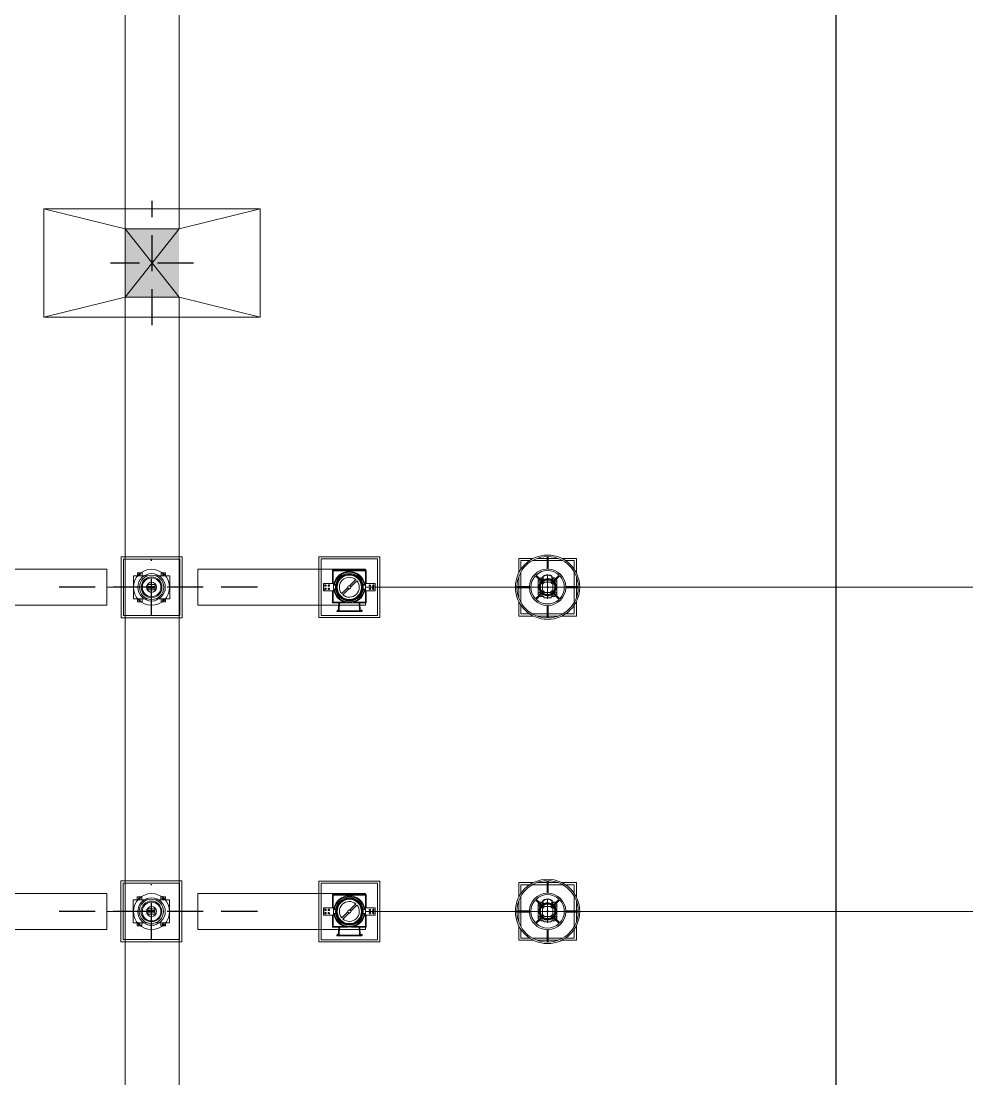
# Model space of a CAD drawing. Header units: metres. Extents: x 252 to 379, y 116 to 201.
# Drawn here: x 365.94 to 379.15, y 130.24 to 144.92 of the extents above; entities that cross this region are included whole.
import ezdxf

# ---------------------------------------------------------------- set-up
doc = ezdxf.new("R2010")
doc.units = ezdxf.units.M
doc.linetypes.add('DASHED', pattern=[0.75, 0.5, -0.25])
for name, color, linetype, lineweight in [('C-ESTRUCTURA', 94, 'Continuous', 9), ('E-CONDUCTOR', 40, 'Continuous', 15), ('E-SIMBOLOS', 4, 'Continuous', 25), ('KOMPONENTE', 7, 'Continuous', 5), ('L-STRUCTUR_SET_A', 94, 'Continuous', 9)]:
    doc.layers.add(name, color=color, linetype=linetype, lineweight=lineweight)
doc.layers.add('Fence', color=252, linetype='Continuous')
doc.layers.add('NOPRINT', color=13, linetype='DASHED', plot=False)

# ---------------------------------------------------------------- blocks, each defined once
blk = doc.blocks.new('set_2s_1d')
at = {"layer": 'C-ESTRUCTURA'}
for p, q in [((52.638, -16.027), (52.638, 1.023)), ((53.388, -16.027), (53.388, 1.023)), ((51.513, -15.751), (52.638, -16.027)), ((51.513, -15.751), (54.513, -15.751)), ((51.513, -17.252), (51.513, -15.752)), ((54.513, -15.751), (53.388, -16.027)), ((54.513, -15.751), (54.513, -17.252)), ((53.388, -16.027), (52.638, -16.977)), ((53.388, -16.977), (52.638, -16.027)), ((52.638, -16.977), (52.638, -16.027)), ((53.388, -16.027), (52.638, -16.027)), ((51.513, -17.252), (52.638, -16.977)), ((53.388, -16.977), (52.638, -16.977)), ((52.638, -34.027), (52.638, -16.977)), ((54.513, -17.252), (53.388, -16.977)), ((53.388, -34.027), (53.388, -16.977)), ((54.513, -17.252), (51.513, -17.252))]:
    blk.add_line(p, q, dxfattribs=at)
at = {"layer": 'E-CONDUCTOR'}
for p, q in [((52.388, -20.752), (50.058, -20.752)), ((52.388, -21.252), (52.388, -20.752)), ((53.646, -21.252), (53.646, -20.752)), ((53.646, -20.752), (55.976, -20.752)), ((55.976, -20.752), (55.976, -21.252)), ((52.638, -21.002), (52.388, -21.002)), ((53.396, -21.002), (53.646, -21.002)), ((55.973, -21.001), (64.397, -21.001)), ((50.058, -21.252), (52.388, -21.252)), ((55.976, -21.252), (53.646, -21.252)), ((52.388, -25.252), (50.058, -25.252)), ((52.388, -25.752), (52.388, -25.252)), ((53.646, -25.752), (53.646, -25.252)), ((53.646, -25.252), (55.976, -25.252)), ((55.976, -25.252), (55.976, -25.752)), ((52.638, -25.502), (52.388, -25.502)), ((53.396, -25.502), (53.646, -25.502)), ((55.976, -25.502), (64.399, -25.502)), ((50.058, -25.752), (52.388, -25.752)), ((55.976, -25.752), (53.646, -25.752))]:
    blk.add_line(p, q, dxfattribs=at)
for centre, radius in [((53.007, -21.002), 0.25), ((53.007, -21.002), 0.19), ((53.007, -21.002), 0.13), ((53.007, -21.002), 0.07), ((53.007, -25.502), 0.25), ((53.007, -25.502), 0.19), ((53.007, -25.502), 0.13), ((53.007, -25.502), 0.07)]:
    blk.add_circle(centre, radius, dxfattribs=at)
at = {"layer": 'E-SIMBOLOS'}
blk.add_solid([(52.638, -16.977), (52.638, -16.027), (53.388, -16.977), (53.388, -16.027)], dxfattribs=at)
at = {"layer": 'Fence', "color": 52, "true_color": 0xc8c92d}
blk.add_line((62.5, 42.5), (62.5, -42.5), dxfattribs=at)
at = {"layer": 'KOMPONENTE', "color": 1}
for p, q in [((58.5, -20.841), (58.5, -21.161)), ((52.957, -20.965), (53.058, -20.965)), ((52.957, -21.002), (52.957, -20.965)), ((53.058, -20.965), (53.058, -21.002)), ((58.435, -20.871), (58.4, -20.871)), ((58.435, -20.9), (58.435, -20.85)), ((58.44, -20.897), (58.44, -20.853)), ((58.56, -20.897), (58.56, -20.853)), ((58.565, -20.9), (58.565, -20.85)), ((58.6, -20.871), (58.565, -20.871)), ((52.957, -20.992), (53.058, -20.992)), ((52.957, -21.002), (53.058, -21.002)), ((52.957, -21.002), (52.957, -21.038)), ((52.957, -21.002), (53.058, -21.002)), ((52.957, -21.012), (53.058, -21.012)), ((52.957, -21.038), (53.058, -21.038)), ((53.058, -21.038), (53.058, -21.002)), ((58.4, -21.131), (58.45, -21.131)), ((58.45, -21.131), (58.45, -21.148)), ((58.6, -21.131), (58.55, -21.131)), ((58.55, -21.131), (58.55, -21.148)), ((58.435, -25.369), (58.4, -25.369)), ((58.435, -25.399), (58.435, -25.349)), ((58.44, -25.395), (58.44, -25.351)), ((58.5, -25.339), (58.5, -25.659)), ((58.56, -25.395), (58.56, -25.351)), ((58.565, -25.399), (58.565, -25.349)), ((58.6, -25.369), (58.565, -25.369)), ((52.953, -25.462), (53.054, -25.462)), ((52.953, -25.499), (52.953, -25.462)), ((52.953, -25.489), (53.054, -25.489)), ((52.953, -25.499), (53.054, -25.499)), ((52.953, -25.499), (52.953, -25.536)), ((52.953, -25.499), (53.054, -25.499)), ((52.953, -25.509), (53.054, -25.509)), ((52.953, -25.536), (53.054, -25.536)), ((53.054, -25.462), (53.054, -25.499)), ((53.054, -25.536), (53.054, -25.499)), ((58.4, -25.629), (58.45, -25.629)), ((58.45, -25.629), (58.45, -25.646)), ((58.6, -25.629), (58.55, -25.629)), ((58.55, -25.629), (58.55, -25.646))]:
    blk.add_line(p, q, dxfattribs=at)
at = {"layer": 'KOMPONENTE', "color": 1, "linetype": 'Continuous'}
for p, q in [((55.528, -20.951), (55.393, -20.951)), ((55.393, -20.951), (55.393, -21.051)), ((55.394, -20.951), (55.394, -21.051)), ((55.413, -20.981), (55.418, -20.986)), ((55.428, -20.976), (55.423, -20.971)), ((55.463, -20.971), (55.458, -20.976)), ((55.468, -20.986), (55.473, -20.981)), ((55.528, -20.951), (55.528, -21.051)), ((55.563, -20.963), (55.528, -20.963)), ((55.528, -21.038), (55.528, -20.963)), ((55.562, -20.972), (55.528, -20.972)), ((55.755, -20.979), (55.839, -20.895)), ((55.856, -20.912), (55.772, -20.995)), ((55.937, -20.963), (55.973, -20.963)), ((55.939, -20.972), (55.973, -20.972)), ((55.973, -21.038), (55.973, -20.963)), ((55.974, -20.951), (56.109, -20.951)), ((55.974, -20.951), (55.974, -21.051)), ((56.034, -20.986), (56.029, -20.981)), ((56.039, -20.971), (56.044, -20.976)), ((56.074, -20.976), (56.079, -20.971)), ((56.089, -20.981), (56.084, -20.986)), ((56.108, -20.951), (56.108, -21.051)), ((56.109, -20.951), (56.109, -21.051)), ((55.528, -21.051), (55.393, -21.051)), ((55.418, -21.016), (55.413, -21.021)), ((55.423, -21.031), (55.428, -21.025)), ((55.458, -21.026), (55.463, -21.031)), ((55.473, -21.021), (55.467, -21.015)), ((55.562, -21.03), (55.528, -21.03)), ((55.563, -21.038), (55.528, -21.038)), ((55.728, -21.006), (55.645, -21.09)), ((55.661, -21.106), (55.744, -21.023)), ((55.937, -21.038), (55.973, -21.038)), ((55.939, -21.03), (55.973, -21.03)), ((55.974, -21.051), (56.109, -21.051)), ((56.029, -21.021), (56.035, -21.015)), ((56.044, -21.026), (56.039, -21.031)), ((56.079, -21.031), (56.073, -21.025)), ((56.084, -21.016), (56.089, -21.021)), ((55.597, -21.328), (55.603, -21.217)), ((55.607, -21.328), (55.613, -21.217)), ((55.835, -21.202), (55.835, -21.202)), ((55.886, -21.217), (55.891, -21.328)), ((55.896, -21.217), (55.901, -21.328)), ((55.58, -21.332), (55.579, -21.331)), ((55.579, -21.333), (55.58, -21.332)), ((55.582, -21.338), (55.905, -21.338)), ((55.585, -21.337), (55.59, -21.337)), ((55.587, -21.333), (55.589, -21.329)), ((55.597, -21.318), (55.59, -21.318)), ((55.59, -21.331), (55.591, -21.331)), ((55.59, -21.331), (55.59, -21.335)), ((55.59, -21.335), (55.908, -21.335)), ((55.59, -21.337), (55.591, -21.336)), ((55.591, -21.328), (55.927, -21.328)), ((55.591, -21.335), (55.591, -21.328)), ((55.609, -21.338), (55.609, -21.328)), ((55.626, -21.339), (55.626, -21.339)), ((55.872, -21.339), (55.627, -21.339)), ((55.627, -21.339), (55.872, -21.339)), ((55.627, -21.339), (55.627, -21.339)), ((55.629, -21.339), (55.629, -21.339)), ((55.686, -21.339), (55.686, -21.338)), ((55.686, -21.339), (55.686, -21.338)), ((55.693, -21.339), (55.693, -21.338)), ((55.694, -21.339), (55.694, -21.338)), ((55.695, -21.339), (55.695, -21.338)), ((55.695, -21.339), (55.695, -21.338)), ((55.703, -21.339), (55.703, -21.338)), ((55.703, -21.339), (55.703, -21.338)), ((55.708, -21.339), (55.708, -21.338)), ((55.709, -21.339), (55.709, -21.338)), ((55.711, -21.339), (55.711, -21.338)), ((55.712, -21.339), (55.712, -21.338)), ((55.717, -21.339), (55.717, -21.338)), ((55.718, -21.339), (55.718, -21.338)), ((55.726, -21.339), (55.726, -21.338)), ((55.726, -21.339), (55.726, -21.338)), ((55.727, -21.338), (55.727, -21.339)), ((55.735, -21.339), (55.735, -21.338)), ((55.735, -21.339), (55.735, -21.338)), ((55.739, -21.339), (55.739, -21.338)), ((55.74, -21.339), (55.74, -21.338)), ((55.752, -21.339), (55.752, -21.338)), ((55.753, -21.339), (55.753, -21.338)), ((55.755, -21.339), (55.755, -21.338)), ((55.756, -21.339), (55.756, -21.338)), ((55.759, -21.338), (55.759, -21.339)), ((55.77, -21.338), (55.77, -21.339)), ((55.771, -21.338), (55.771, -21.339)), ((55.774, -21.338), (55.774, -21.339)), ((55.778, -21.339), (55.778, -21.338)), ((55.779, -21.339), (55.779, -21.338)), ((55.791, -21.339), (55.791, -21.338)), ((55.792, -21.339), (55.792, -21.338)), ((55.794, -21.339), (55.794, -21.338)), ((55.795, -21.339), (55.795, -21.338)), ((55.798, -21.338), (55.798, -21.339)), ((55.809, -21.338), (55.809, -21.339)), ((55.809, -21.339), (55.809, -21.338)), ((55.81, -21.339), (55.81, -21.338)), ((55.813, -21.338), (55.813, -21.339)), ((55.87, -21.339), (55.87, -21.339)), ((55.872, -21.339), (55.872, -21.339)), ((55.89, -21.338), (55.89, -21.328)), ((55.901, -21.322), (55.904, -21.322)), ((55.901, -21.325), (55.904, -21.325)), ((55.924, -21.319), (55.904, -21.319)), ((55.904, -21.319), (55.904, -21.322)), ((55.927, -21.322), (55.904, -21.322)), ((55.904, -21.322), (55.904, -21.325)), ((55.927, -21.325), (55.904, -21.325)), ((55.926, -21.326), (55.904, -21.326)), ((55.908, -21.328), (55.908, -21.335)), ((55.908, -21.333), (55.927, -21.333)), ((55.909, -21.328), (55.909, -21.334)), ((55.926, -21.334), (55.909, -21.334)), ((55.909, -21.339), (55.909, -21.334)), ((55.909, -21.339), (55.915, -21.339)), ((55.913, -21.339), (55.913, -21.334)), ((55.914, -21.328), (55.914, -21.326)), ((55.915, -21.336), (55.918, -21.336)), ((55.915, -21.339), (55.915, -21.336)), ((55.917, -21.326), (55.917, -21.319)), ((55.917, -21.334), (55.917, -21.328)), ((55.918, -21.339), (55.918, -21.336)), ((55.918, -21.339), (55.924, -21.339)), ((55.919, -21.328), (55.919, -21.326)), ((55.92, -21.339), (55.92, -21.334)), ((55.924, -21.339), (55.924, -21.334)), ((55.927, -21.322), (55.927, -21.325)), ((55.927, -21.328), (55.927, -21.333)), ((55.528, -25.451), (55.393, -25.451)), ((55.393, -25.451), (55.393, -25.55)), ((55.394, -25.451), (55.394, -25.55)), ((55.413, -25.48), (55.418, -25.486)), ((55.418, -25.515), (55.413, -25.521)), ((55.428, -25.476), (55.423, -25.471)), ((55.423, -25.53), (55.428, -25.525)), ((55.463, -25.471), (55.458, -25.476)), ((55.458, -25.525), (55.463, -25.53)), ((55.473, -25.52), (55.467, -25.515)), ((55.468, -25.485), (55.473, -25.48)), ((55.528, -25.451), (55.528, -25.55)), ((55.563, -25.463), (55.528, -25.463)), ((55.528, -25.538), (55.528, -25.463)), ((55.562, -25.471), (55.528, -25.471)), ((55.562, -25.53), (55.528, -25.53)), ((55.728, -25.506), (55.645, -25.589)), ((55.661, -25.606), (55.744, -25.522)), ((55.755, -25.478), (55.839, -25.395)), ((55.856, -25.412), (55.772, -25.495)), ((55.937, -25.463), (55.973, -25.463)), ((55.939, -25.471), (55.973, -25.471)), ((55.939, -25.53), (55.973, -25.53)), ((55.973, -25.538), (55.973, -25.463)), ((55.974, -25.451), (56.109, -25.451)), ((55.974, -25.451), (55.974, -25.55)), ((56.034, -25.485), (56.029, -25.48)), ((56.029, -25.52), (56.035, -25.515)), ((56.039, -25.471), (56.044, -25.476)), ((56.044, -25.525), (56.039, -25.53)), ((56.079, -25.53), (56.073, -25.525)), ((56.074, -25.476), (56.079, -25.471)), ((56.089, -25.48), (56.084, -25.486)), ((56.084, -25.515), (56.089, -25.521)), ((56.108, -25.451), (56.108, -25.55)), ((56.109, -25.451), (56.109, -25.55)), ((55.528, -25.55), (55.393, -25.55)), ((55.563, -25.538), (55.528, -25.538)), ((55.937, -25.538), (55.973, -25.538)), ((55.974, -25.55), (56.109, -25.55)), ((55.58, -25.831), (55.579, -25.831)), ((55.587, -25.833), (55.589, -25.829)), ((55.597, -25.817), (55.59, -25.817)), ((55.59, -25.83), (55.591, -25.83)), ((55.59, -25.83), (55.59, -25.834)), ((55.591, -25.827), (55.927, -25.827)), ((55.591, -25.834), (55.591, -25.827)), ((55.597, -25.827), (55.603, -25.717)), ((55.607, -25.827), (55.613, -25.717)), ((55.609, -25.837), (55.609, -25.827)), ((55.835, -25.701), (55.835, -25.701)), ((55.886, -25.717), (55.891, -25.827)), ((55.89, -25.837), (55.89, -25.827)), ((55.896, -25.717), (55.901, -25.827)), ((55.901, -25.822), (55.904, -25.821)), ((55.901, -25.825), (55.904, -25.824)), ((55.924, -25.818), (55.904, -25.818)), ((55.904, -25.818), (55.904, -25.821)), ((55.927, -25.821), (55.904, -25.821)), ((55.904, -25.821), (55.904, -25.824)), ((55.927, -25.824), (55.904, -25.824)), ((55.926, -25.825), (55.904, -25.825)), ((55.908, -25.827), (55.908, -25.834)), ((55.909, -25.827), (55.909, -25.833)), ((55.914, -25.827), (55.914, -25.825)), ((55.917, -25.825), (55.917, -25.818)), ((55.917, -25.833), (55.917, -25.827)), ((55.919, -25.827), (55.919, -25.825)), ((55.927, -25.821), (55.927, -25.824)), ((55.927, -25.827), (55.927, -25.832)), ((55.579, -25.832), (55.58, -25.832)), ((55.582, -25.837), (55.905, -25.837)), ((55.585, -25.836), (55.59, -25.836)), ((55.59, -25.834), (55.908, -25.834)), ((55.59, -25.836), (55.591, -25.836)), ((55.626, -25.838), (55.626, -25.838)), ((55.627, -25.838), (55.872, -25.838)), ((55.627, -25.839), (55.627, -25.838)), ((55.872, -25.839), (55.627, -25.839)), ((55.629, -25.839), (55.629, -25.838)), ((55.686, -25.838), (55.686, -25.837)), ((55.686, -25.838), (55.686, -25.837)), ((55.693, -25.838), (55.693, -25.837)), ((55.694, -25.838), (55.694, -25.837)), ((55.695, -25.838), (55.695, -25.837)), ((55.695, -25.838), (55.695, -25.837)), ((55.703, -25.838), (55.703, -25.837)), ((55.703, -25.838), (55.703, -25.837)), ((55.708, -25.838), (55.708, -25.837)), ((55.709, -25.838), (55.709, -25.837)), ((55.711, -25.838), (55.711, -25.837)), ((55.712, -25.838), (55.712, -25.837)), ((55.717, -25.838), (55.717, -25.837)), ((55.718, -25.838), (55.718, -25.837)), ((55.726, -25.838), (55.726, -25.837)), ((55.726, -25.838), (55.726, -25.837)), ((55.727, -25.837), (55.727, -25.838)), ((55.735, -25.838), (55.735, -25.837)), ((55.735, -25.838), (55.735, -25.837)), ((55.739, -25.838), (55.739, -25.837)), ((55.74, -25.838), (55.74, -25.837)), ((55.752, -25.838), (55.752, -25.837)), ((55.753, -25.838), (55.753, -25.837)), ((55.755, -25.838), (55.755, -25.837)), ((55.756, -25.838), (55.756, -25.837)), ((55.759, -25.837), (55.759, -25.838)), ((55.77, -25.837), (55.77, -25.838)), ((55.771, -25.837), (55.771, -25.838)), ((55.774, -25.837), (55.774, -25.838)), ((55.778, -25.838), (55.778, -25.837)), ((55.779, -25.838), (55.779, -25.837)), ((55.791, -25.838), (55.791, -25.837)), ((55.792, -25.838), (55.792, -25.837)), ((55.794, -25.838), (55.794, -25.837)), ((55.795, -25.838), (55.795, -25.837)), ((55.798, -25.837), (55.798, -25.838)), ((55.809, -25.837), (55.809, -25.838)), ((55.809, -25.838), (55.809, -25.837)), ((55.81, -25.838), (55.81, -25.837)), ((55.813, -25.837), (55.813, -25.838)), ((55.87, -25.839), (55.87, -25.838)), ((55.872, -25.839), (55.872, -25.838)), ((55.908, -25.832), (55.927, -25.832)), ((55.926, -25.833), (55.909, -25.833)), ((55.909, -25.839), (55.909, -25.833)), ((55.909, -25.839), (55.915, -25.839)), ((55.913, -25.839), (55.913, -25.833)), ((55.915, -25.836), (55.918, -25.836)), ((55.915, -25.839), (55.915, -25.836)), ((55.918, -25.839), (55.918, -25.836)), ((55.918, -25.839), (55.924, -25.839)), ((55.92, -25.839), (55.92, -25.833)), ((55.924, -25.839), (55.924, -25.833))]:
    blk.add_line(p, q, dxfattribs=at)
at = {"layer": 'KOMPONENTE', "color": 1, "flags": 128}
for points in [[(58.492, -20.748), (58.492, -20.575)], [(58.509, -20.748), (58.509, -20.575)], [(58.45, -20.94), (58.341, -20.832)], [(58.551, -20.94), (58.659, -20.832)], [(58.44, -20.95), (58.331, -20.842)], [(58.561, -20.95), (58.669, -20.842)], [(53.007, -20.991), (53.007, -21.012)], [(55.516, -21.217), (55.516, -21.051)], [(55.526, -21.207), (55.526, -21.051)], [(55.985, -21.217), (55.985, -21.051)], [(58.075, -20.992), (58.248, -20.992)], [(58.075, -21.009), (58.248, -21.009)], [(58.44, -21.052), (58.331, -21.16)], [(58.45, -21.062), (58.341, -21.17)], [(58.489, -21.001), (58.512, -21.001)], [(58.551, -21.062), (58.659, -21.17)], [(58.561, -21.052), (58.669, -21.16)], [(58.753, -20.992), (58.926, -20.992)], [(58.753, -21.009), (58.926, -21.009)], [(58.947, -20.992), (58.947, -20.992)], [(58.947, -21.009), (58.947, -21.009)], [(58.492, -21.426), (58.492, -21.253)], [(58.509, -21.426), (58.509, -21.253)], [(58.492, -25.247), (58.492, -25.074)], [(58.509, -25.247), (58.509, -25.074)], [(58.44, -25.449), (58.331, -25.341)], [(58.45, -25.439), (58.341, -25.331)], [(58.551, -25.439), (58.659, -25.331)], [(58.561, -25.449), (58.669, -25.341)], [(53.004, -25.488), (53.004, -25.51)], [(58.075, -25.491), (58.248, -25.491)], [(58.075, -25.508), (58.248, -25.508)], [(58.489, -25.499), (58.512, -25.499)], [(58.753, -25.491), (58.926, -25.491)], [(58.753, -25.508), (58.926, -25.508)], [(58.947, -25.491), (58.947, -25.491)], [(58.947, -25.508), (58.947, -25.508)], [(55.516, -25.717), (55.516, -25.55)], [(55.526, -25.707), (55.526, -25.55)], [(55.985, -25.717), (55.985, -25.55)], [(58.44, -25.55), (58.331, -25.658)], [(58.45, -25.56), (58.341, -25.668)], [(58.551, -25.56), (58.659, -25.668)], [(58.561, -25.55), (58.669, -25.658)], [(58.492, -25.925), (58.492, -25.752)], [(58.509, -25.925), (58.509, -25.752)]]:
    blk.add_lwpolyline(points, dxfattribs=at)
at = {"layer": 'KOMPONENTE', "color": 1}
for points in [[(52.874, -20.842), (52.874, -20.802), (52.811, -20.802), (52.811, -20.842)], [(53.202, -20.842), (53.202, -20.802), (53.14, -20.802), (53.14, -20.842)], [(55.516, -20.951), (55.516, -20.765), (55.985, -20.765), (55.985, -20.951)], [(55.985, -20.951), (55.985, -20.765), (55.516, -20.765), (55.516, -20.951)], [(55.975, -20.951), (55.975, -20.775), (55.526, -20.775), (55.526, -20.951)], [(52.953, -20.842), (52.754, -20.842), (52.754, -21.002)], [(53.258, -21.002), (53.258, -20.842), (53.062, -20.842)], [(58.37, -20.901), (58.37, -20.978)], [(58.37, -20.978), (58.37, -21.101)], [(58.44, -20.95), (58.45, -20.94), (58.43, -20.96), (58.43, -21.042), (58.44, -21.052), (58.45, -21.062)], [(58.551, -20.94), (58.541, -20.93), (58.46, -20.93), (58.45, -20.94)], [(58.561, -21.052), (58.571, -21.042), (58.571, -20.96), (58.561, -20.95), (58.551, -20.94)], [(58.63, -20.978), (58.63, -20.901)], [(58.63, -21.101), (58.63, -20.978)], [(52.953, -21.162), (52.754, -21.162), (52.754, -21.002)], [(53.258, -21.002), (53.258, -21.162), (53.062, -21.162)], [(58.45, -21.062), (58.46, -21.072), (58.541, -21.072), (58.551, -21.062), (58.561, -21.052)], [(52.874, -21.162), (52.874, -21.202), (52.811, -21.202), (52.811, -21.162)], [(53.202, -21.162), (53.202, -21.202), (53.14, -21.202), (53.14, -21.162)], [(55.723, -21.217), (55.516, -21.217)], [(55.516, -21.217), (55.723, -21.217)], [(55.526, -21.207), (55.68, -21.207)], [(55.985, -21.217), (55.778, -21.217)], [(55.778, -21.217), (55.985, -21.217)], [(55.821, -21.207), (55.985, -21.207)], [(58.45, -21.148), (58.526, -21.148)], [(58.526, -21.148), (58.55, -21.148)], [(52.949, -25.339), (52.75, -25.339), (52.75, -25.499)], [(52.87, -25.339), (52.87, -25.299), (52.808, -25.299), (52.808, -25.339)], [(53.254, -25.499), (53.254, -25.339), (53.058, -25.339)], [(53.199, -25.339), (53.199, -25.299), (53.136, -25.299), (53.136, -25.339)], [(55.516, -25.451), (55.516, -25.264), (55.985, -25.264), (55.985, -25.451)], [(55.985, -25.451), (55.985, -25.264), (55.516, -25.264), (55.516, -25.451)], [(55.975, -25.451), (55.975, -25.274), (55.526, -25.274), (55.526, -25.451)], [(52.949, -25.659), (52.75, -25.659), (52.75, -25.499)], [(53.254, -25.499), (53.254, -25.659), (53.058, -25.659)], [(58.37, -25.399), (58.37, -25.476)], [(58.37, -25.476), (58.37, -25.599)], [(58.44, -25.449), (58.45, -25.439), (58.43, -25.459), (58.43, -25.54), (58.44, -25.55), (58.45, -25.56)], [(58.551, -25.439), (58.541, -25.429), (58.46, -25.429), (58.45, -25.439)], [(58.561, -25.55), (58.571, -25.54), (58.571, -25.459), (58.561, -25.449), (58.551, -25.439)], [(58.63, -25.476), (58.63, -25.399)], [(58.63, -25.599), (58.63, -25.476)], [(52.87, -25.659), (52.87, -25.699), (52.808, -25.699), (52.808, -25.659)], [(53.199, -25.659), (53.199, -25.699), (53.136, -25.699), (53.136, -25.659)], [(58.45, -25.56), (58.46, -25.57), (58.541, -25.57), (58.551, -25.56), (58.561, -25.55)], [(58.45, -25.646), (58.526, -25.646)], [(58.526, -25.646), (58.55, -25.646)], [(55.723, -25.717), (55.516, -25.717)], [(55.516, -25.717), (55.723, -25.717)], [(55.526, -25.707), (55.68, -25.707)], [(55.985, -25.717), (55.778, -25.717)], [(55.778, -25.717), (55.985, -25.717)], [(55.821, -25.707), (55.985, -25.707)]]:
    blk.add_lwpolyline(points, dxfattribs=at)
for centre, radius in [((58.5, -21.001), 0.446), ((52.841, -20.821), 0.00946), ((53.007, -21.002), 0.169), ((53.169, -20.821), 0.00946), ((55.75, -21.001), 0.191), ((55.75, -21.001), 0.188), ((55.75, -21.001), 0.178), ((55.75, -21.001), 0.169), ((53.007, -21.002), 0.144), ((58.5, -21.001), 0.01), ((52.841, -21.182), 0.00946), ((53.169, -21.182), 0.00946), ((58.5, -25.499), 0.446), ((52.837, -25.319), 0.00946), ((53.004, -25.499), 0.169), ((53.004, -25.499), 0.144), ((53.165, -25.319), 0.00946), ((55.75, -25.5), 0.191), ((55.75, -25.5), 0.188), ((55.75, -25.5), 0.178), ((55.75, -25.5), 0.169), ((58.5, -25.499), 0.01), ((52.837, -25.679), 0.00946), ((53.165, -25.679), 0.00946)]:
    blk.add_circle(centre, radius, dxfattribs=at)
at = {"layer": 'KOMPONENTE', "color": 1, "linetype": 'Continuous'}
for centre, radius in [((55.75, -21.001), 0.0227), ((55.75, -21.001), 0.02), ((55.582, -21.332), 0.0025), ((55.582, -21.332), 0.00198), ((55.582, -21.332), 0.0015), ((55.75, -25.5), 0.0227), ((55.75, -25.5), 0.02), ((55.582, -25.831), 0.0025), ((55.582, -25.831), 0.00198), ((55.582, -25.831), 0.0015)]:
    blk.add_circle(centre, radius, dxfattribs=at)
at = {"layer": 'KOMPONENTE', "color": 1}
for centre, radius, start, end in [((58.5, -21.001), 0.426, 91.1375, 178.8625), ((58.5, -21.001), 0.426, 1.1375, 88.8693), ((55.75, -21.001), 0.218, 9.9048, 170.0952), ((55.75, -21.001), 0.208, 10.3866, 169.6134), ((58.5, -21.001), 0.253, 91.9169, 178.0831), ((58.5, -21.001), 0.232, 46.7478, 133.2522), ((58.5, -20.933), 0.105, 73.5419, 128.2496), ((58.5, -20.933), 0.1, 73.2175, 126.8728), ((58.5, -21.001), 0.253, 1.9169, 88.0944), ((58.5, -20.933), 0.1, 53.1272, 73.2175), ((58.5, -20.933), 0.105, 51.7504, 73.5419), ((58.5, -21.001), 0.232, 136.7478, 223.2522), ((58.4, -20.901), 0.03, 148.633, 274.9989), ((58.5, -21.001), 0.12, 138.3781, 190), ((58.4, -20.901), 0.03, 355.0011, 121.367), ((58.5, -21.001), 0.11, 170, 221.3143), ((58.4, -20.901), 0.0095, 183.101, 266.899), ((58.5, -21.001), 0.11, 138.6857, 170), ((58.4, -20.901), 0.008, 197.1144, 252.8856), ((58.5, -21.001), 0.1, 139.0548, 190), ((58.4, -20.901), 0.0095, 3.101, 86.899), ((58.4, -20.901), 0.008, 17.1144, 72.8856), ((58.5, -21.001), 0.12, 100, 131.6219), ((58.5, -21.001), 0.11, 100, 131.3143), ((58.5, -21.001), 0.1, 80, 130.9452), ((58.5, -21.001), 0.12, 48.3781, 100), ((58.5, -21.001), 0.11, 48.6857, 100), ((58.5, -21.001), 0.1, 49.0548, 80), ((58.6, -20.901), 0.03, 58.633, 184.9989), ((58.5, -21.001), 0.1, 10, 40.9452), ((58.5, -21.001), 0.1, 319.0548, 10), ((58.5, -21.001), 0.11, 10, 41.3143), ((58.5, -21.001), 0.11, 318.6857, 10), ((58.5, -21.001), 0.12, 10, 41.6219), ((58.5, -21.001), 0.12, 318.3781, 10), ((58.6, -20.901), 0.0095, 93.101, 176.899), ((58.6, -20.901), 0.008, 107.1144, 162.8856), ((58.6, -20.901), 0.03, 265.0011, 31.367), ((58.6, -20.901), 0.0095, 273.101, 356.899), ((58.6, -20.901), 0.008, 287.1145, 342.8856), ((58.5, -21.001), 0.232, 316.7478, 43.2522), ((55.75, -21.001), 0.218, 189.9048, 350.0952), ((55.75, -21.001), 0.208, 190.3866, 349.6134), ((58.5, -21.001), 0.426, 181.1307, 268.8625), ((58.5, -21.001), 0.253, 181.9056, 268.0831), ((58.4, -21.101), 0.03, 85.0011, 211.367), ((58.5, -21.001), 0.12, 190, 221.6219), ((58.4, -21.101), 0.03, 238.633, 4.9989), ((58.4, -21.101), 0.0095, 93.101, 176.899), ((58.4, -21.101), 0.008, 107.1144, 162.8856), ((58.4, -21.101), 0.0095, 273.101, 356.899), ((58.5, -21.001), 0.1, 190, 220.9452), ((58.4, -21.101), 0.008, 287.1145, 342.8855), ((58.5, -21.001), 0.12, 228.3781, 280), ((58.5, -21.001), 0.11, 228.6857, 280), ((58.5, -21.001), 0.1, 229.0548, 260), ((58.5, -21.001), 0.1, 260, 310.9452), ((58.5, -21.001), 0.426, 271.1307, 358.8693), ((58.5, -21.001), 0.253, 271.9056, 358.0944), ((58.5, -21.001), 0.11, 280, 311.3143), ((58.5, -21.001), 0.12, 280, 311.6219), ((58.6, -21.101), 0.03, 175.0011, 301.367), ((58.6, -21.101), 0.0095, 183.101, 266.899), ((58.6, -21.101), 0.008, 197.1144, 252.8856), ((58.6, -21.101), 0.03, 328.633, 94.9989), ((58.6, -21.101), 0.0095, 3.101, 86.899), ((58.6, -21.101), 0.008, 17.1144, 72.8856), ((58.5, -21.001), 0.232, 226.7478, 313.2522), ((58.5, -25.499), 0.426, 91.1375, 178.8625), ((58.5, -25.499), 0.426, 1.1375, 88.8693), ((55.75, -25.5), 0.218, 9.9048, 170.0952), ((55.75, -25.5), 0.208, 10.3866, 169.6134), ((58.5, -25.499), 0.253, 91.9169, 178.0831), ((58.5, -25.499), 0.232, 136.7478, 223.2522), ((58.5, -25.499), 0.232, 46.7478, 133.2522), ((58.4, -25.399), 0.03, 148.633, 274.9989), ((58.4, -25.399), 0.03, 355.0011, 121.367), ((58.4, -25.399), 0.0095, 3.101, 86.899), ((58.5, -25.499), 0.12, 100, 131.6219), ((58.5, -25.431), 0.105, 73.5419, 128.2496), ((58.5, -25.431), 0.1, 73.2175, 126.8728), ((58.5, -25.499), 0.12, 48.3781, 100), ((58.5, -25.499), 0.11, 48.6857, 100), ((58.5, -25.499), 0.253, 1.9169, 88.0944), ((58.5, -25.431), 0.1, 53.1272, 73.2175), ((58.5, -25.431), 0.105, 51.7504, 73.5419), ((58.6, -25.399), 0.03, 58.633, 184.9989), ((58.6, -25.399), 0.0095, 93.101, 176.899), ((58.6, -25.399), 0.03, 265.0011, 31.367), ((58.5, -25.499), 0.232, 316.7478, 43.2522), ((58.5, -25.499), 0.426, 181.1307, 268.8625), ((58.5, -25.499), 0.253, 181.9056, 268.0831), ((58.5, -25.499), 0.12, 138.3781, 190), ((58.5, -25.499), 0.12, 190, 221.6219), ((58.5, -25.499), 0.11, 170, 221.3143), ((58.4, -25.399), 0.0095, 183.101, 266.899), ((58.5, -25.499), 0.11, 138.6857, 170), ((58.4, -25.399), 0.008, 197.1144, 252.8856), ((58.5, -25.499), 0.1, 139.0548, 190), ((58.5, -25.499), 0.1, 190, 220.9452), ((58.4, -25.399), 0.008, 17.1144, 72.8856), ((58.5, -25.499), 0.11, 100, 131.3143), ((58.5, -25.499), 0.1, 80, 130.9452), ((58.5, -25.499), 0.426, 271.1307, 358.8693), ((58.5, -25.499), 0.253, 271.9056, 358.0944), ((58.5, -25.499), 0.1, 49.0548, 80), ((58.5, -25.499), 0.1, 10, 40.9452), ((58.5, -25.499), 0.1, 319.0548, 10), ((58.5, -25.499), 0.11, 10, 41.3143), ((58.5, -25.499), 0.11, 318.6857, 10), ((58.5, -25.499), 0.12, 10, 41.6219), ((58.5, -25.499), 0.12, 318.3781, 10), ((58.6, -25.399), 0.008, 107.1144, 162.8856), ((58.6, -25.399), 0.0095, 273.101, 356.899), ((58.6, -25.399), 0.008, 287.1145, 342.8856), ((55.75, -25.5), 0.218, 189.9048, 350.0952), ((55.75, -25.5), 0.208, 190.3866, 349.6134), ((58.5, -25.499), 0.232, 226.7478, 313.2522), ((58.4, -25.599), 0.03, 85.0011, 211.367), ((58.4, -25.599), 0.03, 238.633, 4.9989), ((58.4, -25.599), 0.0095, 93.101, 176.899), ((58.4, -25.599), 0.008, 107.1144, 162.8856), ((58.4, -25.599), 0.0095, 273.101, 356.899), ((58.4, -25.599), 0.008, 287.1145, 342.8855), ((58.5, -25.499), 0.12, 228.3781, 280), ((58.5, -25.499), 0.11, 228.6857, 280), ((58.5, -25.499), 0.1, 229.0548, 260), ((58.5, -25.499), 0.1, 260, 310.9452), ((58.5, -25.499), 0.11, 280, 311.3143), ((58.5, -25.499), 0.12, 280, 311.6219), ((58.6, -25.599), 0.03, 175.0011, 301.367), ((58.6, -25.599), 0.0095, 183.101, 266.899), ((58.6, -25.599), 0.008, 197.1144, 252.8856), ((58.6, -25.599), 0.03, 328.633, 94.9989), ((58.6, -25.599), 0.0095, 3.101, 86.899), ((58.6, -25.599), 0.008, 17.1144, 72.8856)]:
    blk.add_arc(centre, radius, start, end, dxfattribs=at)
at = {"layer": 'KOMPONENTE', "color": 1, "linetype": 'Continuous'}
for centre, radius, start, end in [((55.418, -20.976), 0.007, 44.997, 225.003), ((55.423, -20.981), 0.007, 225.5907, 44.4093), ((55.463, -20.981), 0.007, 134.4153, 315.5847), ((55.468, -20.976), 0.007, 314.997, 135.003), ((55.75, -21.001), 0.138, 49.9327, 220.0673), ((55.75, -21.001), 0.138, 229.9327, 40.0673), ((56.034, -20.976), 0.007, 44.997, 225.003), ((56.039, -20.981), 0.007, 224.4153, 45.5847), ((56.079, -20.981), 0.007, 135.5907, 314.4093), ((56.084, -20.976), 0.007, 314.997, 135.003), ((55.418, -21.026), 0.007, 134.997, 315.5847), ((55.423, -21.021), 0.007, 323.8185, 134.4093), ((55.463, -21.021), 0.007, 53.8185, 225.003), ((55.468, -21.026), 0.007, 225.5907, 45.5847), ((56.034, -21.026), 0.007, 134.4153, 314.4093), ((56.039, -21.021), 0.007, 314.997, 126.1815), ((56.079, -21.021), 0.007, 45.5907, 216.1815), ((56.084, -21.026), 0.007, 224.4153, 45.003), ((55.59, -21.333), 0.015, 90, 173.6206), ((55.582, -21.332), 0.006, 173.6206, 345), ((55.589, -21.328), 0.002, 261.9395, 341.0628), ((55.589, -21.328), 0.003, 259.5999, 289.4712), ((55.593, -21.33), 0.00412, 31.0836, 165), ((55.594, -21.335), 0.004, 180, 210), ((55.594, -21.335), 0.003, 180, 270), ((55.625, -21.339), 0.001, 0, 90), ((55.635, -21.339), 0.001, 90, 180), ((55.863, -21.339), 0.001, 0, 90), ((55.873, -21.339), 0.001, 90, 180), ((55.904, -21.316), 0.003, 183.0005, 270), ((55.904, -21.329), 0.003, 90, 160.5076), ((55.905, -21.335), 0.003, 270, 0), ((55.909, -21.335), 0.001, 90, 180), ((55.924, -21.322), 0.003, 0, 90), ((55.926, -21.325), 0.001, 270, 0), ((55.926, -21.333), 0.001, 270, 0), ((55.75, -25.5), 0.138, 49.9327, 220.0673), ((55.418, -25.476), 0.007, 44.997, 225.003), ((55.418, -25.525), 0.007, 134.997, 315.5847), ((55.423, -25.481), 0.007, 225.5907, 44.4093), ((55.423, -25.52), 0.007, 323.8185, 134.4093), ((55.463, -25.481), 0.007, 134.4153, 315.5847), ((55.463, -25.52), 0.007, 53.8185, 225.003), ((55.468, -25.476), 0.007, 314.997, 135.003), ((55.468, -25.525), 0.007, 225.5907, 45.5847), ((55.75, -25.5), 0.138, 229.9327, 40.0673), ((56.034, -25.476), 0.007, 44.997, 225.003), ((56.034, -25.525), 0.007, 134.4153, 314.4093), ((56.039, -25.481), 0.007, 224.4153, 45.5847), ((56.039, -25.52), 0.007, 314.997, 126.1815), ((56.079, -25.481), 0.007, 135.5907, 314.4093), ((56.079, -25.52), 0.007, 45.5907, 216.1815), ((56.084, -25.476), 0.007, 314.997, 135.003), ((56.084, -25.525), 0.007, 224.4153, 45.003), ((55.59, -25.832), 0.015, 90, 173.6206), ((55.582, -25.831), 0.006, 173.6206, 345), ((55.589, -25.828), 0.002, 261.9395, 341.0628), ((55.589, -25.828), 0.003, 259.5999, 289.4712), ((55.593, -25.83), 0.00412, 31.0836, 165), ((55.904, -25.815), 0.003, 183.0005, 270), ((55.904, -25.828), 0.003, 90, 160.5076), ((55.924, -25.821), 0.003, 0, 90), ((55.926, -25.824), 0.001, 270, 0), ((55.594, -25.834), 0.004, 180, 210), ((55.594, -25.834), 0.003, 180, 270), ((55.625, -25.838), 0.001, 0, 90), ((55.635, -25.838), 0.001, 90, 180), ((55.863, -25.838), 0.001, 0, 90), ((55.873, -25.838), 0.001, 90, 180), ((55.905, -25.834), 0.003, 270, 0), ((55.909, -25.834), 0.001, 90, 180), ((55.926, -25.832), 0.001, 270, 0)]:
    blk.add_arc(centre, radius, start, end, dxfattribs=at)
for points in [[(55.59, -21.329), (55.59, -21.329), (55.59, -21.33), (55.59, -21.331)], [(55.59, -25.828), (55.59, -25.829), (55.59, -25.83), (55.59, -25.83)]]:
    blk.add_open_spline(points, degree=3, dxfattribs=at)
for points, knots in [([(55.59, -21.337), (55.59, -21.337), (55.591, -21.338), (55.593, -21.338), (55.594, -21.338)], [0, 0, 0, 0, 0.257946, 1, 1, 1, 1]), ([(55.904, -21.325), (55.904, -21.325), (55.904, -21.325), (55.904, -21.326), (55.904, -21.326)], [0, 0, 0, 0, 0.696378, 1, 1, 1, 1]), ([(55.904, -25.824), (55.904, -25.825), (55.904, -25.825), (55.904, -25.826), (55.904, -25.825)], [0, 0, 0, 0, 0.696378, 1, 1, 1, 1]), ([(55.59, -25.836), (55.59, -25.837), (55.591, -25.837), (55.593, -25.837), (55.594, -25.837)], [0, 0, 0, 0, 0.257946, 1, 1, 1, 1])]:
    blk.add_open_spline(points, degree=3, knots=knots, dxfattribs=at)
at = {"layer": 'L-STRUCTUR_SET_A'}
for points in [[(52.585, -20.58), (52.585, -21.424), (53.429, -21.424), (53.429, -20.58)], [(52.615, -20.61), (52.615, -21.394), (53.399, -21.394), (53.399, -20.61)], [(56.172, -20.579), (55.328, -20.579), (55.328, -21.423), (56.172, -21.423)], [(56.142, -20.609), (55.358, -20.609), (55.358, -21.393), (56.142, -21.393)], [(52.582, -25.077), (52.582, -25.921), (53.426, -25.921), (53.426, -25.077)], [(56.172, -25.079), (55.328, -25.079), (55.328, -25.922), (56.172, -25.922)], [(52.612, -25.107), (52.612, -25.891), (53.396, -25.891), (53.396, -25.107)], [(56.142, -25.108), (55.358, -25.108), (55.358, -25.892), (56.142, -25.892)]]:
    blk.add_lwpolyline(points, close=True, dxfattribs=at)
for points in [[(58.1, -20.803), (58.1, -20.701), (58.1, -20.601), (58.294, -20.601), (58.302, -20.601)], [(58.13, -20.751), (58.13, -20.664), (58.13, -20.631), (58.244, -20.631), (58.25, -20.631)], [(58.29, -20.631), (58.492, -20.631)], [(58.355, -20.601), (58.43, -20.601), (58.492, -20.601)], [(58.509, -20.601), (58.646, -20.601)], [(58.509, -20.631), (58.565, -20.631), (58.711, -20.631)], [(58.698, -20.601), (58.706, -20.601), (58.9, -20.601), (58.9, -20.701), (58.9, -20.803)], [(58.75, -20.631), (58.756, -20.631), (58.87, -20.631), (58.87, -20.664), (58.87, -20.751)], [(58.13, -20.992), (58.13, -20.936), (58.13, -20.79)], [(58.87, -20.79), (58.87, -20.88), (58.87, -20.992)], [(58.1, -20.992), (58.1, -20.93), (58.1, -20.855)], [(58.9, -20.855), (58.9, -20.93), (58.9, -20.992)], [(58.1, -21.001), (58.1, -21.001)], [(58.1, -21.146), (58.1, -21.009)], [(58.13, -21.211), (58.13, -21.009)], [(58.87, -21.009), (58.87, -21.066), (58.87, -21.211)], [(58.9, -21.009), (58.9, -21.123), (58.9, -21.146)], [(58.302, -21.401), (58.2, -21.401), (58.1, -21.401), (58.1, -21.207), (58.1, -21.199)], [(58.25, -21.371), (58.164, -21.371), (58.13, -21.371), (58.13, -21.257), (58.13, -21.251)], [(58.9, -21.199), (58.9, -21.301), (58.9, -21.401), (58.706, -21.401), (58.698, -21.401)], [(58.87, -21.251), (58.87, -21.257), (58.87, -21.371), (58.756, -21.371), (58.75, -21.371)], [(55.909, -21.336), (55.907, -21.336)], [(58.492, -21.371), (58.29, -21.371)], [(58.492, -21.401), (58.43, -21.401), (58.355, -21.401)], [(58.5, -21.401), (58.5, -21.401)], [(58.711, -21.371), (58.565, -21.371), (58.509, -21.371)], [(58.646, -21.401), (58.509, -21.401)], [(58.1, -25.301), (58.1, -25.199), (58.1, -25.099), (58.294, -25.099), (58.302, -25.099)], [(58.13, -25.25), (58.13, -25.163), (58.13, -25.129), (58.244, -25.129), (58.25, -25.129)], [(58.29, -25.129), (58.492, -25.129)], [(58.355, -25.099), (58.43, -25.099), (58.492, -25.099)], [(58.509, -25.099), (58.646, -25.099)], [(58.509, -25.129), (58.565, -25.129), (58.711, -25.129)], [(58.698, -25.099), (58.706, -25.099), (58.9, -25.099), (58.9, -25.199), (58.9, -25.301)], [(58.75, -25.129), (58.756, -25.129), (58.87, -25.129), (58.87, -25.163), (58.87, -25.25)], [(58.1, -25.491), (58.1, -25.429), (58.1, -25.354)], [(58.13, -25.491), (58.13, -25.434), (58.13, -25.289)], [(58.87, -25.289), (58.87, -25.378), (58.87, -25.491)], [(58.9, -25.354), (58.9, -25.429), (58.9, -25.491)], [(58.1, -25.499), (58.1, -25.499)], [(58.1, -25.645), (58.1, -25.508)], [(58.13, -25.71), (58.13, -25.508)], [(58.87, -25.508), (58.87, -25.565), (58.87, -25.71)], [(58.9, -25.508), (58.9, -25.622), (58.9, -25.645)], [(58.302, -25.899), (58.2, -25.899), (58.1, -25.899), (58.1, -25.706), (58.1, -25.698)], [(58.25, -25.869), (58.164, -25.869), (58.13, -25.869), (58.13, -25.756), (58.13, -25.749)], [(58.9, -25.698), (58.9, -25.799), (58.9, -25.899), (58.706, -25.899), (58.698, -25.899)], [(58.87, -25.749), (58.87, -25.756), (58.87, -25.869), (58.756, -25.869), (58.75, -25.869)], [(55.909, -25.835), (55.907, -25.835)], [(58.492, -25.869), (58.29, -25.869)], [(58.492, -25.899), (58.43, -25.899), (58.355, -25.899)], [(58.5, -25.899), (58.5, -25.899)], [(58.711, -25.869), (58.565, -25.869), (58.509, -25.869)], [(58.646, -25.899), (58.509, -25.899)]]:
    blk.add_lwpolyline(points, dxfattribs=at)
at = {"layer": 'NOPRINT', "flags": 128}
for points in [[(53.013, -17.365), (53.013, -15.638)], [(53.589, -16.502), (52.438, -16.502)], [(53.007, -21.384), (53.007, -20.619)], [(54.474, -21.002), (51.553, -21.002)], [(53.007, -25.884), (53.007, -25.119)], [(54.474, -25.502), (51.553, -25.502)]]:
    blk.add_lwpolyline(points, dxfattribs=at)

msp = doc.modelspace()

# ---------------------------------------------------------------- block references
msp.add_blockref('set_2s_1d', (314.746, 158.065))

doc.saveas('drawing.dxf')
